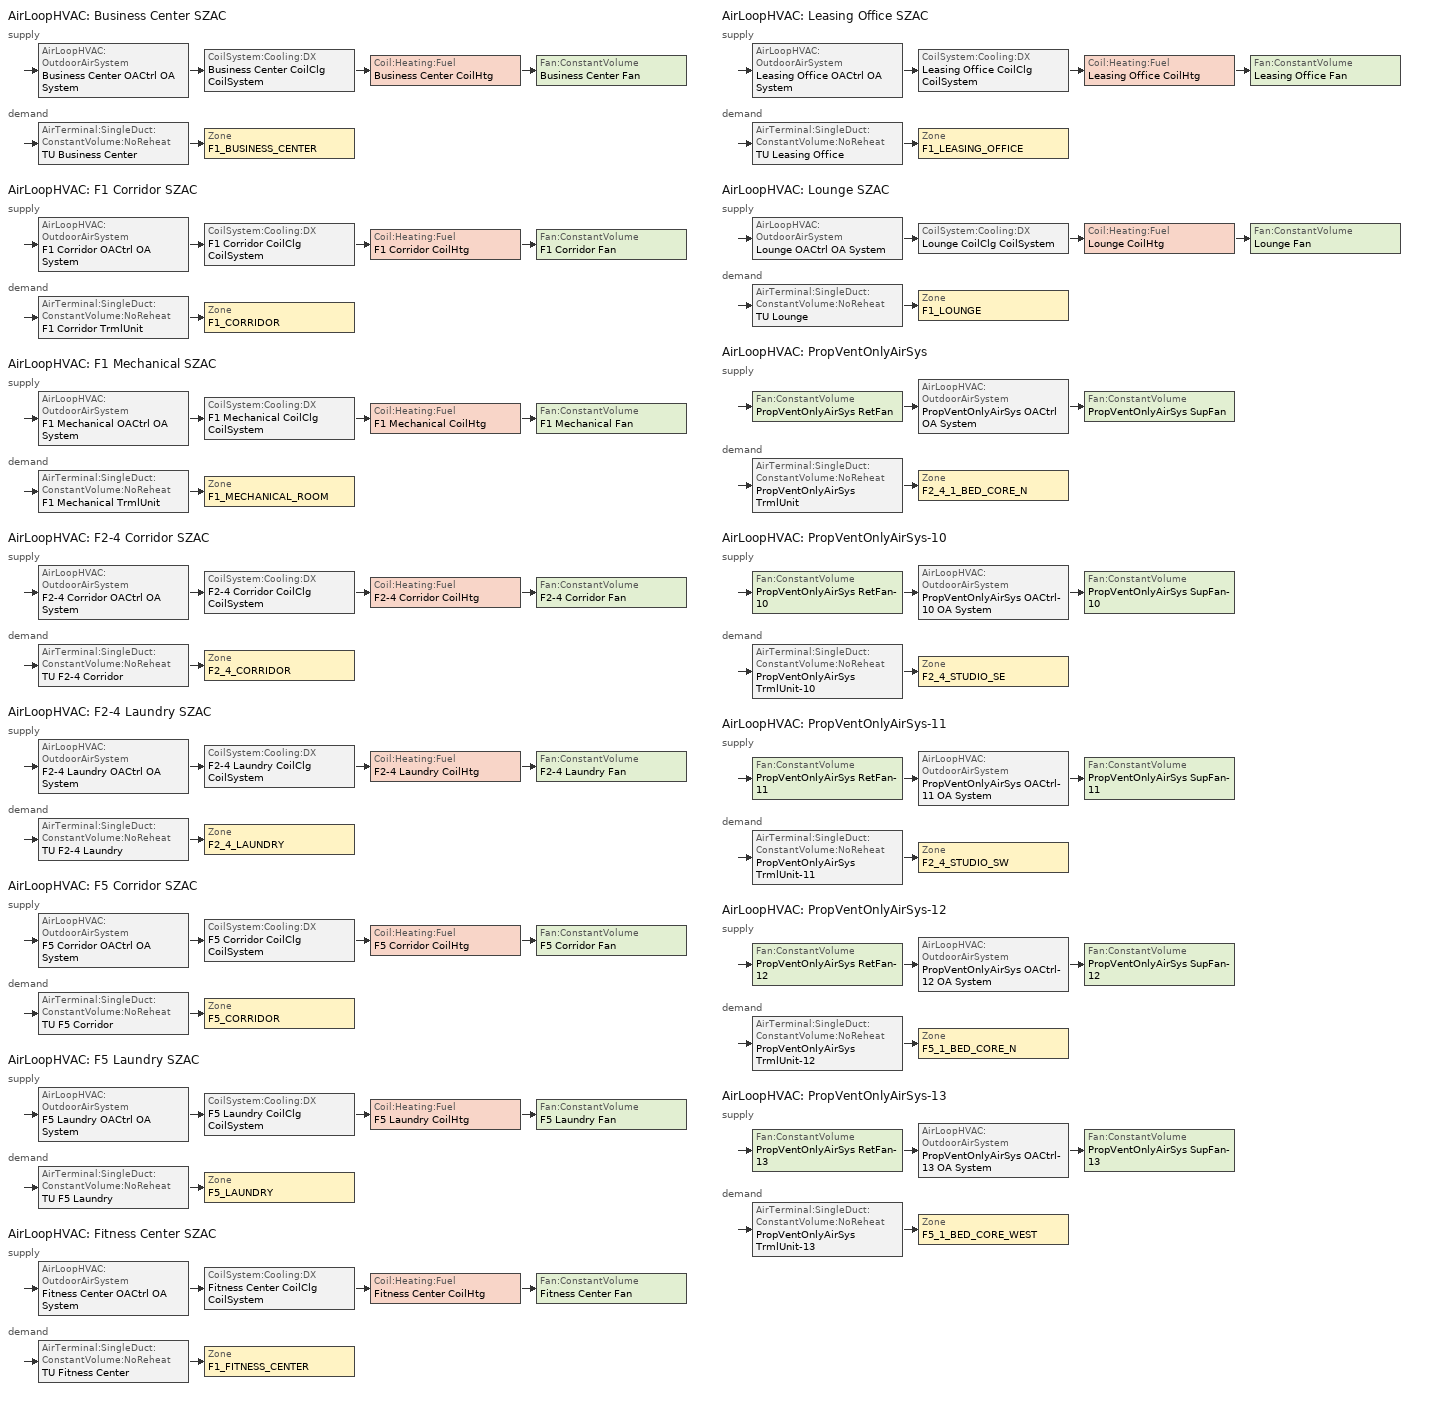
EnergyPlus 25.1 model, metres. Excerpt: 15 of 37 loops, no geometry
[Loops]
AirLoopHVAC 'Business Center SZAC'
 supply: AirLoopHVAC:OutdoorAirSystem 'Business Center OACtrl OA System' > CoilSystem:Cooling:DX 'Business Center CoilClg CoilSystem' > Coil:Heating:Fuel 'Business Center CoilHtg' > Fan:ConstantVolume 'Business Center Fan'
 demand: AirTerminal:SingleDuct:ConstantVolume:NoReheat 'TU Business Center' > Zone 'F1_BUSINESS_CENTER'
AirLoopHVAC 'F1 Corridor SZAC'
 supply: AirLoopHVAC:OutdoorAirSystem 'F1 Corridor OACtrl OA System' > CoilSystem:Cooling:DX 'F1 Corridor CoilClg CoilSystem' > Coil:Heating:Fuel 'F1 Corridor CoilHtg' > Fan:ConstantVolume 'F1 Corridor Fan'
 demand: AirTerminal:SingleDuct:ConstantVolume:NoReheat 'F1 Corridor TrmlUnit' > Zone 'F1_CORRIDOR'
AirLoopHVAC 'F1 Mechanical SZAC'
 supply: AirLoopHVAC:OutdoorAirSystem 'F1 Mechanical OACtrl OA System' > CoilSystem:Cooling:DX 'F1 Mechanical CoilClg CoilSystem' > Coil:Heating:Fuel 'F1 Mechanical CoilHtg' > Fan:ConstantVolume 'F1 Mechanical Fan'
 demand: AirTerminal:SingleDuct:ConstantVolume:NoReheat 'F1 Mechanical TrmlUnit' > Zone 'F1_MECHANICAL_ROOM'
AirLoopHVAC 'F2-4 Corridor SZAC'
 supply: AirLoopHVAC:OutdoorAirSystem 'F2-4 Corridor OACtrl OA System' > CoilSystem:Cooling:DX 'F2-4 Corridor CoilClg CoilSystem' > Coil:Heating:Fuel 'F2-4 Corridor CoilHtg' > Fan:ConstantVolume 'F2-4 Corridor Fan'
 demand: AirTerminal:SingleDuct:ConstantVolume:NoReheat 'TU F2-4 Corridor' > Zone 'F2_4_CORRIDOR'
AirLoopHVAC 'F2-4 Laundry SZAC'
 supply: AirLoopHVAC:OutdoorAirSystem 'F2-4 Laundry OACtrl OA System' > CoilSystem:Cooling:DX 'F2-4 Laundry CoilClg CoilSystem' > Coil:Heating:Fuel 'F2-4 Laundry CoilHtg' > Fan:ConstantVolume 'F2-4 Laundry Fan'
 demand: AirTerminal:SingleDuct:ConstantVolume:NoReheat 'TU F2-4 Laundry' > Zone 'F2_4_LAUNDRY'
AirLoopHVAC 'F5 Corridor SZAC'
 supply: AirLoopHVAC:OutdoorAirSystem 'F5 Corridor OACtrl OA System' > CoilSystem:Cooling:DX 'F5 Corridor CoilClg CoilSystem' > Coil:Heating:Fuel 'F5 Corridor CoilHtg' > Fan:ConstantVolume 'F5 Corridor Fan'
 demand: AirTerminal:SingleDuct:ConstantVolume:NoReheat 'TU F5 Corridor' > Zone 'F5_CORRIDOR'
AirLoopHVAC 'F5 Laundry SZAC'
 supply: AirLoopHVAC:OutdoorAirSystem 'F5 Laundry OACtrl OA System' > CoilSystem:Cooling:DX 'F5 Laundry CoilClg CoilSystem' > Coil:Heating:Fuel 'F5 Laundry CoilHtg' > Fan:ConstantVolume 'F5 Laundry Fan'
 demand: AirTerminal:SingleDuct:ConstantVolume:NoReheat 'TU F5 Laundry' > Zone 'F5_LAUNDRY'
AirLoopHVAC 'Fitness Center SZAC'
 supply: AirLoopHVAC:OutdoorAirSystem 'Fitness Center OACtrl OA System' > CoilSystem:Cooling:DX 'Fitness Center CoilClg CoilSystem' > Coil:Heating:Fuel 'Fitness Center CoilHtg' > Fan:ConstantVolume 'Fitness Center Fan'
 demand: AirTerminal:SingleDuct:ConstantVolume:NoReheat 'TU Fitness Center' > Zone 'F1_FITNESS_CENTER'
AirLoopHVAC 'Leasing Office SZAC'
 supply: AirLoopHVAC:OutdoorAirSystem 'Leasing Office OACtrl OA System' > CoilSystem:Cooling:DX 'Leasing Office CoilClg CoilSystem' > Coil:Heating:Fuel 'Leasing Office CoilHtg' > Fan:ConstantVolume 'Leasing Office Fan'
 demand: AirTerminal:SingleDuct:ConstantVolume:NoReheat 'TU Leasing Office' > Zone 'F1_LEASING_OFFICE'
AirLoopHVAC 'Lounge SZAC'
 supply: AirLoopHVAC:OutdoorAirSystem 'Lounge OACtrl OA System' > CoilSystem:Cooling:DX 'Lounge CoilClg CoilSystem' > Coil:Heating:Fuel 'Lounge CoilHtg' > Fan:ConstantVolume 'Lounge Fan'
 demand: AirTerminal:SingleDuct:ConstantVolume:NoReheat 'TU Lounge' > Zone 'F1_LOUNGE'
AirLoopHVAC 'PropVentOnlyAirSys'
 supply: Fan:ConstantVolume 'PropVentOnlyAirSys RetFan' > AirLoopHVAC:OutdoorAirSystem 'PropVentOnlyAirSys OACtrl OA System' > Fan:ConstantVolume 'PropVentOnlyAirSys SupFan'
 demand: AirTerminal:SingleDuct:ConstantVolume:NoReheat 'PropVentOnlyAirSys TrmlUnit' > Zone 'F2_4_1_BED_CORE_N'
AirLoopHVAC 'PropVentOnlyAirSys-10'
 supply: Fan:ConstantVolume 'PropVentOnlyAirSys RetFan-10' > AirLoopHVAC:OutdoorAirSystem 'PropVentOnlyAirSys OACtrl-10 OA System' > Fan:ConstantVolume 'PropVentOnlyAirSys SupFan-10'
 demand: AirTerminal:SingleDuct:ConstantVolume:NoReheat 'PropVentOnlyAirSys TrmlUnit-10' > Zone 'F2_4_STUDIO_SE'
AirLoopHVAC 'PropVentOnlyAirSys-11'
 supply: Fan:ConstantVolume 'PropVentOnlyAirSys RetFan-11' > AirLoopHVAC:OutdoorAirSystem 'PropVentOnlyAirSys OACtrl-11 OA System' > Fan:ConstantVolume 'PropVentOnlyAirSys SupFan-11'
 demand: AirTerminal:SingleDuct:ConstantVolume:NoReheat 'PropVentOnlyAirSys TrmlUnit-11' > Zone 'F2_4_STUDIO_SW'
AirLoopHVAC 'PropVentOnlyAirSys-12'
 supply: Fan:ConstantVolume 'PropVentOnlyAirSys RetFan-12' > AirLoopHVAC:OutdoorAirSystem 'PropVentOnlyAirSys OACtrl-12 OA System' > Fan:ConstantVolume 'PropVentOnlyAirSys SupFan-12'
 demand: AirTerminal:SingleDuct:ConstantVolume:NoReheat 'PropVentOnlyAirSys TrmlUnit-12' > Zone 'F5_1_BED_CORE_N'
AirLoopHVAC 'PropVentOnlyAirSys-13'
 supply: Fan:ConstantVolume 'PropVentOnlyAirSys RetFan-13' > AirLoopHVAC:OutdoorAirSystem 'PropVentOnlyAirSys OACtrl-13 OA System' > Fan:ConstantVolume 'PropVentOnlyAirSys SupFan-13'
 demand: AirTerminal:SingleDuct:ConstantVolume:NoReheat 'PropVentOnlyAirSys TrmlUnit-13' > Zone 'F5_1_BED_CORE_WEST'
[DesignSpecification:OutdoorAir] Outdoor Air Method=Maximum; Outdoor Air Flow Air Changes per Hour {1/hr}=0
Name | Outdoor Air Flow per Person {m3/s-person} | Outdoor Air Flow per Zone Floor Area {m3/s-m2} | Outdoor Air Flow per Zone {m3/s} | Outdoor Air Schedule
DSOA_F1_BUSINESS_CENTER; DSOA_F1_CORRIDOR; DSOA_F2_4_CORRIDOR; DSOA_F5_CORRIDOR; DSOA_F1_FITNESS_CENTER; DSOA_F1_LEASING_OFFICE; DSOA_F1_LOUNGE; DSOA_F1_MECHANICAL_ROOM; DSOA_F2_4_LAUNDRY; DSOA_F5_LAUNDRY | 0.00707921 | 0.000762 | 0 | ApartmentMidRiseResidentialCommonHVACAvail
DSOA_F2_4_1_BED_CORE_N |  | 0 | 0.0243535 | ApartmentMidRiseResidentialLivingHVACAvail
DSOA_F2_4_STUDIO_SE; DSOA_F2_4_STUDIO_SW |  | 0 | 0.0218047 | ApartmentMidRiseResidentialLivingHVACAvail
DSOA_F5_1_BED_CORE_N |  | 0 | 0.0172743 | ApartmentMidRiseResidentialLivingHVACAvail
DSOA_F5_1_BED_CORE_WEST |  | 0 | 0.0274693 | ApartmentMidRiseResidentialLivingHVACAvail
[ZoneControl:Thermostat] Temperature Difference Between Cutout And Setpoint {deltaC}=0
Name | Zone or ZoneList | Control Type Schedule | Control 1
ZC_F1_BUSINESS_CENTER | F1_BUSINESS_CENTER | F1_BUSINESS_CENTER Zn Thermostat Schedule | TSDSP_F1_BUSINESS_CENTER
ZC_F1_FITNESS_CENTER | F1_FITNESS_CENTER | F1_FITNESS_CENTER Zn Thermostat Schedule | TSDSP_F1_FITNESS_CENTER
ZC_F1_LEASING_OFFICE | F1_LEASING_OFFICE | F1_LEASING_OFFICE Zn Thermostat Schedule | TSDSP_F1_LEASING_OFFICE
ZC_F1_LOUNGE | F1_LOUNGE | F1_LOUNGE Zn Thermostat Schedule | TSDSP_F1_LOUNGE
ZC_F1_MECHANICAL_ROOM | F1_MECHANICAL_ROOM | F1_MECHANICAL_ROOM Zn Thermostat Schedule | TSDSP_F1_MECHANICAL_ROOM
[ThermostatSetpoint:DualSetpoint] Heating Setpoint Temperature Schedule=ApartmentMidRiseResidentialCommonHtgSetpt; Cooling Setpoint Temperature Schedule=ApartmentMidRiseResidentialCommonClgSetpt
TSDSP_F1_BUSINESS_CENTER; TSDSP_F1_FITNESS_CENTER; TSDSP_F1_LEASING_OFFICE; TSDSP_F1_LOUNGE; TSDSP_F1_MECHANICAL_ROOM
[Sizing:Zone] Zone Cooling Design Supply Air Temperature Input Method=TemperatureDifference; Zone Cooling Design Supply Air Temperature {C}=14; Zone Cooling Design Supply Air Temperature Difference {deltaC}=11.1111; Zone Heating Design Supply Air Temperature Input Method=TemperatureDifference; Zone Heating Design Supply Air Temperature {C}=40; Zone Cooling Design Supply Air Humidity Ratio {kgWater/kgDryAir}=0.0085; Zone Heating Design Supply Air Humidity Ratio {kgWater/kgDryAir}=0.008; Cooling Design Air Flow Method=DesignDay; Cooling Design Air Flow Rate {m3/s}=0; Cooling Minimum Air Flow per Zone Floor Area {m3/s-m2}=0; Cooling Minimum Air Flow {m3/s}=0; Cooling Minimum Air Flow Fraction=0; Heating Design Air Flow Method=DesignDay; Heating Design Air Flow Rate {m3/s}=0; Heating Maximum Air Flow per Zone Floor Area {m3/s-m2}=0; Heating Maximum Air Flow {m3/s}=0; Heating Maximum Air Flow Fraction=0; Zone Load Sizing Method=Sensible Load Only No Latent Load; Zone Latent Cooling Design Supply Air Humidity Ratio Input Method=HumidityRatioDifference; Zone Cooling Design Supply Air Humidity Ratio Difference {kgWater/kgDryAir}=0.005; Zone Latent Heating Design Supply Air Humidity Ratio Input Method=HumidityRatioDifference; Zone Humidification Design Supply Air Humidity Ratio Difference {kgWater/kgDryAir}=0.005
Name | Zone Heating Design Supply Air Temperature Difference {deltaC} | Design Specification Outdoor Air Object | Account for Dedicated Outdoor Air System | Dedicated Outdoor Air System Control Strategy | Dedicated Outdoor Air Low Setpoint Temperature for Design {C} | Dedicated Outdoor Air High Setpoint Temperature for Design {C}
F1_Business_Center | 13.8889 | DSOA_F1_Business_Center | No
F1_Corridor | 13.8889 | DSOA_F1_Corridor | No
F1_Fitness_Center | 13.8889 | DSOA_F1_Fitness_Center | No
F1_Leasing_Office | 13.8889 | DSOA_F1_Leasing_Office | No
F1_Lounge | 13.8889 | DSOA_F1_Lounge | No
F1_Mechanical_Room | 13.8889 | DSOA_F1_Mechanical_Room | No
F2_4_1_Bed_Core_N | 15 | DSOA_F2_4_1_Bed_Core_N | Yes | NeutralSupplyAir | 10 | 23.8889
F2_4_Corridor | 13.8889 | DSOA_F2_4_Corridor | No
F2_4_Laundry | 13.8889 | DSOA_F2_4_Laundry | No
F2_4_Studio_SE | 15 | DSOA_F2_4_Studio_SE | Yes | NeutralSupplyAir | 10 | 23.8889
F2_4_Studio_SW | 15 | DSOA_F2_4_Studio_SW | Yes | NeutralSupplyAir | 10 | 23.8889
F5_1_Bed_Core_N | 15 | DSOA_F5_1_Bed_Core_N | Yes | NeutralSupplyAir | 10 | 23.8889
F5_1_Bed_Core_West | 15 | DSOA_F5_1_Bed_Core_West | Yes | NeutralSupplyAir | 10 | 23.8889
F5_Corridor | 13.8889 | DSOA_F5_Corridor | No
F5_Laundry | 13.8889 | DSOA_F5_Laundry | No
[Sizing:System] Type of Load to Size On=Sensible; Design Outdoor Air Flow Rate {m3/s}=Autosize; Central Heating Maximum System Air Flow Ratio=1; Preheat Design Temperature {C}=5.68434e-14; Preheat Design Humidity Ratio {kgWater/kgDryAir}=0; Precool Design Temperature {C}=5.68434e-14; Precool Design Humidity Ratio {kgWater/kgDryAir}=0; 100% Outdoor Air in Cooling=No; 100% Outdoor Air in Heating=No; Central Cooling Design Supply Air Humidity Ratio {kgWater/kgDryAir}=0.0085; Central Heating Design Supply Air Humidity Ratio {kgWater/kgDryAir}=0.008; Cooling Supply Air Flow Rate Method=DesignDay; Cooling Supply Air Flow Rate {m3/s}=0; Cooling Supply Air Flow Rate Per Floor Area {m3/s-m2}=0.00996765; Cooling Fraction of Autosized Cooling Supply Air Flow Rate=1; Cooling Supply Air Flow Rate Per Unit Cooling Capacity {m3/s-W}=3.94755e-05; Heating Supply Air Flow Rate Method=DesignDay; Heating Supply Air Flow Rate {m3/s}=0; Heating Supply Air Flow Rate Per Floor Area {m3/s-m2}=0.00996765; Heating Fraction of Autosized Heating Supply Air Flow Rate=1; Heating Fraction of Autosized Cooling Supply Air Flow Rate=1; Heating Supply Air Flow Rate Per Unit Heating Capacity {m3/s-W}=3.15882e-05; System Outdoor Air Method=ZoneSum; Zone Maximum Outdoor Air Fraction=1; Cooling Design Capacity Method=CoolingDesignCapacity; Cooling Design Capacity {W}=Autosize; Cooling Design Capacity Per Floor Area {W/m2}=234.7; Fraction of Autosized Cooling Design Capacity=1; Heating Design Capacity Method=HeatingDesignCapacity; Heating Design Capacity {W}=Autosize; Heating Design Capacity Per Floor Area {W/m2}=157; Fraction of Autosized Heating Design Capacity=1; Central Cooling Capacity Control Method=OnOff
Name | Central Cooling Design Supply Air Temperature {C} | Central Heating Design Supply Air Temperature {C} | Type of Zone Sum to Use
Business Center SZAC; F1 Corridor SZAC; F1 Mechanical SZAC; F2-4 Corridor SZAC; F2-4 Laundry SZAC; F5 Corridor SZAC; F5 Laundry SZAC; Fitness Center SZAC; Leasing Office SZAC; Lounge SZAC | 12.7778 | 35 | NonCoincident
PropVentOnlyAirSys; PropVentOnlyAirSys-10; PropVentOnlyAirSys-11; PropVentOnlyAirSys-12; PropVentOnlyAirSys-13 | 12.8 | 40 | Coincident
[ZoneHVAC:PackagedTerminalAirConditioner] Availability Schedule=AllOnHVACAvail; Cooling Supply Air Flow Rate {m3/s}=autosize; Heating Supply Air Flow Rate {m3/s}=autosize; No Load Supply Air Flow Rate {m3/s}=autosize; Cooling Outdoor Air Flow Rate {m3/s}=autosize; Heating Outdoor Air Flow Rate {m3/s}=autosize; No Load Outdoor Air Flow Rate {m3/s}=autosize; Fan Placement=DrawThrough; Supply Air Fan Operating Mode Schedule=Always Off Discrete
Name | Supply Air Fan | Heating Coil | Cooling Coil
ZnSys F2-4 1-Bed Core N | Fan 1 | CoilHtg 1 | CoilCooling 1
ZnSys F2-4 Studio SE | Fan 10 | CoilHtg 10 | CoilCooling 10
ZnSys F2-4 Studio SW | Fan 11 | CoilHtg 11 | CoilCooling 11
ZnSys F5 1-Bed Core N | Fan 12 | CoilHtg 12 | CoilCooling 12
ZnSys F5 1-Bed Core West | Fan 13 | CoilHtg 13 | CoilCooling 13
[AirTerminal:SingleDuct:ConstantVolume:NoReheat] Availability Schedule=Always On Discrete; Maximum Air Flow Rate {m3/s}=Autosize
TU Business Center; F1 Corridor TrmlUnit; TU Fitness Center; TU Leasing Office; TU Lounge; F1 Mechanical TrmlUnit; PropVentOnlyAirSys TrmlUnit; TU F2-4 Corridor; TU F2-4 Laundry; PropVentOnlyAirSys TrmlUnit-10; PropVentOnlyAirSys TrmlUnit-11; PropVentOnlyAirSys TrmlUnit-12; PropVentOnlyAirSys TrmlUnit-13; TU F5 Corridor; TU F5 Laundry
[Zone equipment]
F1_Business_Center: TU Business Center
F1_Corridor: F1 Corridor TrmlUnit
F1_Fitness_Center: TU Fitness Center
F1_Leasing_Office: TU Leasing Office
F1_Lounge: TU Lounge
F1_Mechanical_Room: F1 Mechanical TrmlUnit
F2_4_1_Bed_Core_N: PropVentOnlyAirSys TrmlUnit, ZnSys F2-4 1-Bed Core N
F2_4_Corridor: TU F2-4 Corridor
F2_4_Laundry: TU F2-4 Laundry
F2_4_Studio_SE: PropVentOnlyAirSys TrmlUnit-10, ZnSys F2-4 Studio SE
F2_4_Studio_SW: PropVentOnlyAirSys TrmlUnit-11, ZnSys F2-4 Studio SW
F5_1_Bed_Core_N: PropVentOnlyAirSys TrmlUnit-12, ZnSys F5 1-Bed Core N
F5_1_Bed_Core_West: PropVentOnlyAirSys TrmlUnit-13, ZnSys F5 1-Bed Core West
F5_Corridor: TU F5 Corridor
F5_Laundry: TU F5 Laundry
[Fan:ConstantVolume] Fan Total Efficiency=0.59; Maximum Flow Rate {m3/s}=Autosize; Motor Efficiency=0.9; Motor In Airstream Fraction=1
Name | Availability Schedule | Pressure Rise {Pa}
Business Center Fan; F1 Corridor Fan; F1 Mechanical Fan; Fitness Center Fan; Leasing Office Fan; Lounge Fan | ApartmentMidRiseRetailHVACAvail | 911.98
F2-4 Corridor Fan; F2-4 Laundry Fan; F5 Corridor Fan; F5 Laundry Fan | ApartmentMidRiseResidentialCommonHVACAvail | 911.98
PropVentOnlyAirSys RetFan; PropVentOnlyAirSys RetFan-10; PropVentOnlyAirSys RetFan-11; PropVentOnlyAirSys RetFan-12; PropVentOnlyAirSys RetFan-13 | ApartmentMidRiseResidentialLivingHVACAvail | 331.29
PropVentOnlyAirSys SupFan; PropVentOnlyAirSys SupFan-10; PropVentOnlyAirSys SupFan-11; PropVentOnlyAirSys SupFan-12; PropVentOnlyAirSys SupFan-13 | ApartmentMidRiseResidentialLivingHVACAvail | 911.98
[Fan:OnOff] Availability Schedule=Always On Discrete; Fan Total Efficiency=0.59; Pressure Rise {Pa}=911.98; Maximum Flow Rate {m3/s}=Autosize; Motor Efficiency=0.9; Motor In Airstream Fraction=1
Name | Fan Power Ratio Function of Speed Ratio Curve | Fan Efficiency Ratio Function of Speed Ratio Curve
Fan 1 | Fan On Off Power Curve | Fan On Off Efficiency Curve
Fan 10 | Fan On Off Power Curve 9 | Fan On Off Efficiency Curve 9
Fan 11 | Fan On Off Power Curve 10 | Fan On Off Efficiency Curve 10
Fan 12 | Fan On Off Power Curve 11 | Fan On Off Efficiency Curve 11
Fan 13 | Fan On Off Power Curve 12 | Fan On Off Efficiency Curve 12
[Coil:Cooling:DX:SingleSpeed] Availability Schedule=Always On Discrete; Gross Rated Total Cooling Capacity {W}=autosize; Gross Rated Sensible Heat Ratio=Autosize; Rated Air Flow Rate {m3/s}=Autosize; 2017 Rated Evaporator Fan Power Per Volume Flow Rate {W/(m3/s)}=773.3; Total Cooling Capacity Function of Temperature Curve=CoilClgDXQRatio_fTwbToadbSI; Total Cooling Capacity Function of Flow Fraction Curve=CoilClgDXSnglQRatio_fCFMRatio; Energy Input Ratio Function of Flow Fraction Curve=CoilClgDXSnglEIRRatio_fCFMRatio; Minimum Outdoor Dry-Bulb Temperature for Compressor Operation {C}=-25; Condenser Type=AirCooled; Evaporative Condenser Effectiveness=0; Evaporative Condenser Air Flow Rate {m3/s}=Autosize; Evaporative Condenser Pump Rated Power Consumption {W}=Autosize; Crankcase Heater Capacity {W}=0; Maximum Outdoor Dry-Bulb Temperature for Crankcase Heater Operation {C}=0; Basin Heater Capacity {W/K}=0; Basin Heater Setpoint Temperature {C}=10
Name | Gross Rated Cooling COP {W/W} | Energy Input Ratio Function of Temperature Curve | Part Load Fraction Correlation Curve
CoilCooling 1 | 3.91 | CoilClgDXSEEREIR_fTwbToadbSI-13 | CoilClgDXSEEREIRRatio_fQFrac
CoilCooling 10 | 3.91 | CoilClgDXSEEREIR_fTwbToadbSI-22 | CoilClgDXSEEREIRRatio_fQFrac
CoilCooling 11 | 3.91 | CoilClgDXSEEREIR_fTwbToadbSI-23 | CoilClgDXSEEREIRRatio_fQFrac
CoilCooling 12 | 4.08 | CoilClgDXSEEREIR_fTwbToadbSI-24 | CoilClgDXSEEREIRRatio_fQFrac
CoilCooling 13 | 4.08 | CoilClgDXSEEREIR_fTwbToadbSI-25 | CoilClgDXSEEREIRRatio_fQFrac
Business Center CoilClg | 4.08 | CoilClgDXSEEREIR_fTwbToadbSI | CoilClgDXSEEREIRRatio_fQFrac
F1 Corridor CoilClg | 4.08 | CoilClgDXSEEREIR_fTwbToadbSI-5 | CoilClgDXSEEREIRRatio_fQFrac
F1 Mechanical CoilClg | 4.08 | CoilClgDXSEEREIR_fTwbToadbSI-6 | CoilClgDXSEEREIRRatio_fQFrac
F2-4 Corridor CoilClg | 3.83 | CoilClgDXEIRRatio_fTwbToadbSI | CoilClgDXEIRRatio_fQFrac
F2-4 Laundry CoilClg | 4.08 | CoilClgDXSEEREIR_fTwbToadbSI-11 | CoilClgDXSEEREIRRatio_fQFrac
F5 Corridor CoilClg | 4.08 | CoilClgDXEIRRatio_fTwbToadbSI | CoilClgDXEIRRatio_fQFrac
F5 Laundry CoilClg | 4.08 | CoilClgDXSEEREIR_fTwbToadbSI-12 | CoilClgDXSEEREIRRatio_fQFrac
Fitness Center CoilClg | 4.08 | CoilClgDXSEEREIR_fTwbToadbSI-2 | CoilClgDXSEEREIRRatio_fQFrac
Leasing Office CoilClg | 4.08 | CoilClgDXSEEREIR_fTwbToadbSI-3 | CoilClgDXSEEREIRRatio_fQFrac
Lounge CoilClg | 4.08 | CoilClgDXSEEREIR_fTwbToadbSI-4 | CoilClgDXSEEREIRRatio_fQFrac
[Coil:Heating:Fuel] Availability Schedule=Always On Discrete; Fuel Type=NaturalGas; Nominal Capacity {W}=Autosize; On Cycle Parasitic Electric Load {W}=0; Part Load Fraction Correlation Curve=CoilHtgFurnFIRRatio_fQRatio; Off Cycle Parasitic Fuel Load {W}=0
Name | Burner Efficiency
CoilHtg 1; CoilHtg 10; CoilHtg 11; CoilHtg 12; CoilHtg 13 | 0.810316
Business Center CoilHtg; F1 Corridor CoilHtg; F1 Mechanical CoilHtg; F2-4 Corridor CoilHtg; F2-4 Laundry CoilHtg; F5 Corridor CoilHtg; F5 Laundry CoilHtg; Fitness Center CoilHtg; Leasing Office CoilHtg; Lounge CoilHtg | 0.815459
[CoilSystem:Cooling:DX] Availability Schedule=Always On Discrete
Name | Cooling Coil
Business Center CoilClg CoilSystem | Business Center CoilClg
F1 Corridor CoilClg CoilSystem | F1 Corridor CoilClg
F1 Mechanical CoilClg CoilSystem | F1 Mechanical CoilClg
F2-4 Corridor CoilClg CoilSystem | F2-4 Corridor CoilClg
F2-4 Laundry CoilClg CoilSystem | F2-4 Laundry CoilClg
F5 Corridor CoilClg CoilSystem | F5 Corridor CoilClg
F5 Laundry CoilClg CoilSystem | F5 Laundry CoilClg
Fitness Center CoilClg CoilSystem | Fitness Center CoilClg
Leasing Office CoilClg CoilSystem | Leasing Office CoilClg
Lounge CoilClg CoilSystem | Lounge CoilClg
[Controller:OutdoorAir] Economizer Control Type=NoEconomizer; Economizer Control Action Type=ModulateFlow; Economizer Maximum Limit Enthalpy {J/kg}=64000; Lockout Type=NoLockout; High Humidity Control=No; Control High Indoor Humidity Based on Outdoor Humidity Ratio=Yes; Heat Recovery Bypass Control Type=BypassWhenWithinEconomizerLimits
Name | Minimum Outdoor Air Flow Rate {m3/s} | Maximum Outdoor Air Flow Rate {m3/s} | Minimum Limit Type | Minimum Outdoor Air Schedule | Mechanical Ventilation Controller
Business Center OACtrl | 0 | Autosize | FixedMinimum | ApartmentMidRiseResidentialCommonHVACAvail | Business Center OACtrl Mech Vent Controller
F1 Corridor OACtrl | 0 | Autosize | FixedMinimum | ApartmentMidRiseResidentialCommonHVACAvail | F1 Corridor OACtrl Mech Vent Controller
F1 Mechanical OACtrl | 0 | Autosize | FixedMinimum | ApartmentMidRiseResidentialCommonHVACAvail | F1 Mechanical OACtrl Mech Vent Controller
F2-4 Corridor OACtrl | 0 | Autosize | FixedMinimum | ApartmentMidRiseResidentialCommonHVACAvail | F2-4 Corridor OACtrl Mech Vent Controller
F2-4 Laundry OACtrl | 0 | Autosize | FixedMinimum | ApartmentMidRiseResidentialCommonHVACAvail | F2-4 Laundry OACtrl Mech Vent Controller
F5 Corridor OACtrl | 0 | Autosize | FixedMinimum | ApartmentMidRiseResidentialCommonHVACAvail | F5 Corridor OACtrl Mech Vent Controller
F5 Laundry OACtrl | 0 | Autosize | FixedMinimum | ApartmentMidRiseResidentialCommonHVACAvail | F5 Laundry OACtrl Mech Vent Controller
Fitness Center OACtrl | 0 | Autosize | FixedMinimum | ApartmentMidRiseResidentialCommonHVACAvail | Fitness Center OACtrl Mech Vent Controller
Leasing Office OACtrl | 0 | Autosize | FixedMinimum | ApartmentMidRiseResidentialCommonHVACAvail | Leasing Office OACtrl Mech Vent Controller
Lounge OACtrl | 0 | Autosize | FixedMinimum | ApartmentMidRiseResidentialCommonHVACAvail | Lounge OACtrl Mech Vent Controller
PropVentOnlyAirSys OACtrl | 0.0518198 | 0.0518198 | ProportionalMinimum | Always On Discrete | PropVentOnlyAirSys OACtrl Mech Vent Controller
PropVentOnlyAirSys OACtrl-10 | 0.0441743 | 0.0441743 | ProportionalMinimum | Always On Discrete | PropVentOnlyAirSys OACtrl-10 Mech Vent Controller
PropVentOnlyAirSys OACtrl-11 | 0.0441743 | 0.0441743 | ProportionalMinimum | Always On Discrete | PropVentOnlyAirSys OACtrl-11 Mech Vent Controller
PropVentOnlyAirSys OACtrl-12 | 0.0172733 | 0.0172733 | ProportionalMinimum | Always On Discrete | PropVentOnlyAirSys OACtrl-12 Mech Vent Controller
PropVentOnlyAirSys OACtrl-13 | 0.0345466 | 0.0345466 | ProportionalMinimum | Always On Discrete | PropVentOnlyAirSys OACtrl-13 Mech Vent Controller
[Controller:MechanicalVentilation] Demand Controlled Ventilation=No; System Outdoor Air Method=ZoneSum
Name | Availability Schedule | Zone or ZoneList 1 | Design Specification Outdoor Air Object Name 1
Business Center OACtrl Mech Vent Controller | ApartmentMidRiseResidentialCommonHVACAvail | F1_Business_Center | DSOA_F1_Business_Center
F1 Corridor OACtrl Mech Vent Controller | ApartmentMidRiseResidentialCommonHVACAvail | F1_Corridor | DSOA_F1_Corridor
Fitness Center OACtrl Mech Vent Controller | ApartmentMidRiseResidentialCommonHVACAvail | F1_Fitness_Center | DSOA_F1_Fitness_Center
Leasing Office OACtrl Mech Vent Controller | ApartmentMidRiseResidentialCommonHVACAvail | F1_Leasing_Office | DSOA_F1_Leasing_Office
Lounge OACtrl Mech Vent Controller | ApartmentMidRiseResidentialCommonHVACAvail | F1_Lounge | DSOA_F1_Lounge
F1 Mechanical OACtrl Mech Vent Controller | ApartmentMidRiseResidentialCommonHVACAvail | F1_Mechanical_Room | DSOA_F1_Mechanical_Room
PropVentOnlyAirSys OACtrl Mech Vent Controller | Always On Discrete | F2_4_1_Bed_Core_N | DSOA_F2_4_1_Bed_Core_N
F2-4 Corridor OACtrl Mech Vent Controller | ApartmentMidRiseResidentialCommonHVACAvail | F2_4_Corridor | DSOA_F2_4_Corridor
F2-4 Laundry OACtrl Mech Vent Controller | ApartmentMidRiseResidentialCommonHVACAvail | F2_4_Laundry | DSOA_F2_4_Laundry
PropVentOnlyAirSys OACtrl-10 Mech Vent Controller | Always On Discrete | F2_4_Studio_SE | DSOA_F2_4_Studio_SE
PropVentOnlyAirSys OACtrl-11 Mech Vent Controller | Always On Discrete | F2_4_Studio_SW | DSOA_F2_4_Studio_SW
PropVentOnlyAirSys OACtrl-12 Mech Vent Controller | Always On Discrete | F5_1_Bed_Core_N | DSOA_F5_1_Bed_Core_N
PropVentOnlyAirSys OACtrl-13 Mech Vent Controller | Always On Discrete | F5_1_Bed_Core_West | DSOA_F5_1_Bed_Core_West
F5 Corridor OACtrl Mech Vent Controller | ApartmentMidRiseResidentialCommonHVACAvail | F5_Corridor | DSOA_F5_Corridor
F5 Laundry OACtrl Mech Vent Controller | ApartmentMidRiseResidentialCommonHVACAvail | F5_Laundry | DSOA_F5_Laundry
[AirLoopHVAC] Design Supply Air Flow Rate {m3/s}=Autosize; Design Return Air Flow Fraction of Supply Air Flow=1
Business Center SZAC; F1 Corridor SZAC; F1 Mechanical SZAC; F2-4 Corridor SZAC; F2-4 Laundry SZAC; F5 Corridor SZAC; F5 Laundry SZAC; Fitness Center SZAC; Leasing Office SZAC; Lounge SZAC; PropVentOnlyAirSys; PropVentOnlyAirSys-10; PropVentOnlyAirSys-11; PropVentOnlyAirSys-12; PropVentOnlyAirSys-13
[AvailabilityManager:OptimumStart] Applicability Schedule=Always On Discrete; Fan Schedule=ApartmentMidRiseRetailHVACAvail; Control Type=ControlZone; Maximum Value for Optimum Start Time {hr}=3; Control Algorithm=AdaptiveTemperatureGradient; Constant Temperature Gradient during Cooling {deltaC/hr}=3; Constant Temperature Gradient during Heating {deltaC/hr}=3; Initial Temperature Gradient during Cooling {deltaC/hr}=1.66667; Initial Temperature Gradient during Heating {deltaC/hr}=1.66667; Constant Start Time {hr}=2; Number of Previous Days {days}=2
Name | Control Zone
Availability Manager Optimum Start 1 | F1_Corridor
Availability Manager Optimum Start 2 | F1_Mechanical_Room
[AvailabilityManager:NightCycle] Applicability Schedule=Always On Discrete; Control Type=CycleOnControlZone; Cycling Run Time Control Type=ThermostatWithMinimumRunTime; Cycling Run Time {s}=900
Name | Fan Schedule | Thermostat Tolerance {deltaC} | Control Zone or Zone List
Availability Manager Night Cycle 1 | ApartmentMidRiseRetailHVACAvail | 1.11111 | F1_Business_Center
Availability Manager Night Cycle 5 | ApartmentMidRiseRetailHVACAvail | 1 | F1_Corridor
Availability Manager Night Cycle 6 | ApartmentMidRiseRetailHVACAvail | 1 | F1_Mechanical_Room
Availability Manager Night Cycle 12 | ApartmentMidRiseResidentialCommonHVACAvail | 1.11111 | F2_4_Corridor
Availability Manager Night Cycle 11 | ApartmentMidRiseResidentialCommonHVACAvail | 1.11111 | F2_4_Laundry
Availability Manager Night Cycle 14 | ApartmentMidRiseResidentialCommonHVACAvail | 1.11111 | F5_Corridor
Availability Manager Night Cycle 13 | ApartmentMidRiseResidentialCommonHVACAvail | 1.11111 | F5_Laundry
Availability Manager Night Cycle 2 | ApartmentMidRiseRetailHVACAvail | 1.11111 | F1_Fitness_Center
Availability Manager Night Cycle 3 | ApartmentMidRiseRetailHVACAvail | 1.11111 | F1_Leasing_Office
Availability Manager Night Cycle 4 | ApartmentMidRiseRetailHVACAvail | 1.11111 | F1_Lounge
[SetpointManager:SingleZone:Reheat] Control Variable=Temperature; Minimum Supply Air Temperature {C}=-99; Maximum Supply Air Temperature {C}=99
Name | Control Zone | Setpoint Node or NodeList
Setpoint Manager Single Zone Reheat 1 | F1_Business_Center | Business Center Fan Outlet Node
Setpoint Manager Single Zone Reheat 5 | F1_Corridor | F1 Corridor Fan Outlet Node
Setpoint Manager Single Zone Reheat 6 | F1_Mechanical_Room | F1 Mechanical Fan Outlet Node
Setpoint Manager Single Zone Reheat 12 | F2_4_Corridor | F2-4 Corridor Fan Outlet Node
Setpoint Manager Single Zone Reheat 11 | F2_4_Laundry | F2-4 Laundry Fan Outlet Node
Setpoint Manager Single Zone Reheat 14 | F5_Corridor | F5 Corridor Fan Outlet Node
Setpoint Manager Single Zone Reheat 13 | F5_Laundry | F5 Laundry Fan Outlet Node
Setpoint Manager Single Zone Reheat 2 | F1_Fitness_Center | Fitness Center Fan Outlet Node
Setpoint Manager Single Zone Reheat 3 | F1_Leasing_Office | Leasing Office Fan Outlet Node
Setpoint Manager Single Zone Reheat 4 | F1_Lounge | Lounge Fan Outlet Node
Setpoint Manager Single Zone Reheat 15 | F2_4_1_Bed_Core_N | PropVentOnlyAirSys SupFan Outlet Node
Setpoint Manager Single Zone Reheat 24 | F2_4_Studio_SE | PropVentOnlyAirSys SupFan-10 Outlet Node
Setpoint Manager Single Zone Reheat 25 | F2_4_Studio_SW | PropVentOnlyAirSys SupFan-11 Outlet Node
Setpoint Manager Single Zone Reheat 26 | F5_1_Bed_Core_N | PropVentOnlyAirSys SupFan-12 Outlet Node
Setpoint Manager Single Zone Reheat 27 | F5_1_Bed_Core_West | PropVentOnlyAirSys SupFan-13 Outlet Node
[SetpointManager:MixedAir] Control Variable=Temperature
Name | Setpoint Node or NodeList
Business Center OACtrl OA System Mixed Air Node OS Default SPM | Business Center OACtrl OA System Mixed Air Node
Business Center CoilClg Outlet Node OS Default SPM | Business Center CoilClg Outlet Node
Business Center CoilHtg Outlet Node OS Default SPM | Business Center CoilHtg Outlet Node
F1 Corridor OACtrl OA System Mixed Air Node OS Default SPM | F1 Corridor OACtrl OA System Mixed Air Node
F1 Corridor CoilClg Outlet Node OS Default SPM | F1 Corridor CoilClg Outlet Node
F1 Corridor CoilHtg Outlet Node OS Default SPM | F1 Corridor CoilHtg Outlet Node
F1 Mechanical OACtrl OA System Mixed Air Node OS Default SPM | F1 Mechanical OACtrl OA System Mixed Air Node
F1 Mechanical CoilClg Outlet Node OS Default SPM | F1 Mechanical CoilClg Outlet Node
F1 Mechanical CoilHtg Outlet Node OS Default SPM | F1 Mechanical CoilHtg Outlet Node
F2-4 Corridor OACtrl OA System Mixed Air Node OS Default SPM | F2-4 Corridor OACtrl OA System Mixed Air Node
F2-4 Corridor CoilClg Outlet Node OS Default SPM | F2-4 Corridor CoilClg Outlet Node
F2-4 Corridor CoilHtg Outlet Node OS Default SPM | F2-4 Corridor CoilHtg Outlet Node
F2-4 Laundry OACtrl OA System Mixed Air Node OS Default SPM | F2-4 Laundry OACtrl OA System Mixed Air Node
F2-4 Laundry CoilClg Outlet Node OS Default SPM | F2-4 Laundry CoilClg Outlet Node
F2-4 Laundry CoilHtg Outlet Node OS Default SPM | F2-4 Laundry CoilHtg Outlet Node
F5 Corridor OACtrl OA System Mixed Air Node OS Default SPM | F5 Corridor OACtrl OA System Mixed Air Node
F5 Corridor CoilClg Outlet Node OS Default SPM | F5 Corridor CoilClg Outlet Node
F5 Corridor CoilHtg Outlet Node OS Default SPM | F5 Corridor CoilHtg Outlet Node
F5 Laundry OACtrl OA System Mixed Air Node OS Default SPM | F5 Laundry OACtrl OA System Mixed Air Node
F5 Laundry CoilClg Outlet Node OS Default SPM | F5 Laundry CoilClg Outlet Node
F5 Laundry CoilHtg Outlet Node OS Default SPM | F5 Laundry CoilHtg Outlet Node
Fitness Center OACtrl OA System Mixed Air Node OS Default SPM | Fitness Center OACtrl OA System Mixed Air Node
Fitness Center CoilClg Outlet Node OS Default SPM | Fitness Center CoilClg Outlet Node
Fitness Center CoilHtg Outlet Node OS Default SPM | Fitness Center CoilHtg Outlet Node
Leasing Office OACtrl OA System Mixed Air Node OS Default SPM | Leasing Office OACtrl OA System Mixed Air Node
Leasing Office CoilClg Outlet Node OS Default SPM | Leasing Office CoilClg Outlet Node
Leasing Office CoilHtg Outlet Node OS Default SPM | Leasing Office CoilHtg Outlet Node
Lounge OACtrl OA System Mixed Air Node OS Default SPM | Lounge OACtrl OA System Mixed Air Node
Lounge CoilClg Outlet Node OS Default SPM | Lounge CoilClg Outlet Node
Lounge CoilHtg Outlet Node OS Default SPM | Lounge CoilHtg Outlet Node
PropVentOnlyAirSys RetFan Outlet Node OS Default SPM | PropVentOnlyAirSys RetFan Outlet Node
PropVentOnlyAirSys OACtrl OA System Mixed Air Node OS Default SPM | PropVentOnlyAirSys OACtrl OA System Mixed Air Node
PropVentOnlyAirSys RetFan-10 Outlet Node OS Default SPM | PropVentOnlyAirSys RetFan-10 Outlet Node
PropVentOnlyAirSys OACtrl-10 OA System Mixed Air Node OS Default SPM | PropVentOnlyAirSys OACtrl-10 OA System Mixed Air Node
PropVentOnlyAirSys RetFan-11 Outlet Node OS Default SPM | PropVentOnlyAirSys RetFan-11 Outlet Node
PropVentOnlyAirSys OACtrl-11 OA System Mixed Air Node OS Default SPM | PropVentOnlyAirSys OACtrl-11 OA System Mixed Air Node
PropVentOnlyAirSys RetFan-12 Outlet Node OS Default SPM | PropVentOnlyAirSys RetFan-12 Outlet Node
PropVentOnlyAirSys OACtrl-12 OA System Mixed Air Node OS Default SPM | PropVentOnlyAirSys OACtrl-12 OA System Mixed Air Node
PropVentOnlyAirSys RetFan-13 Outlet Node OS Default SPM | PropVentOnlyAirSys RetFan-13 Outlet Node
PropVentOnlyAirSys OACtrl-13 OA System Mixed Air Node OS Default SPM | PropVentOnlyAirSys OACtrl-13 OA System Mixed Air Node
[Schedule:Constant]
Always On Discrete: On Off Limits, 1
Always Off Discrete: On Off Limits, 0
[Schedule:Day:Hourly]
AllOnHVACAvailDay; ApartmentMidRiseResidentialLivingHVACAvailWD; ApartmentMidRiseResidentialLivingHVACAvailSat; ApartmentMidRiseResidentialLivingHVACAvailSun; ApartmentMidRiseResidentialCommonHVACAvailWD; ApartmentMidRiseResidentialCommonHVACAvailSat; ApartmentMidRiseResidentialCommonHVACAvailSun: OnOff, 1, 1, 1, 1, 1, 1, 1, 1, 1, 1, 1, 1, 1, 1, 1, 1, 1, 1, 1, 1, 1, 1, 1, 1
ApartmentMidRiseResidentialCommonHtgSetptWD; ApartmentMidRiseResidentialCommonHtgSetptSat; ApartmentMidRiseResidentialCommonHtgSetptSun: Temperature, 20, 20, 20, 20, 20, 20, 20, 20, 20, 20, 20, 20, 20, 20, 20, 20, 20, 20, 20, 20, 20, 20, 20, 20
ApartmentMidRiseResidentialCommonClgSetptWD; ApartmentMidRiseResidentialCommonClgSetptSat; ApartmentMidRiseResidentialCommonClgSetptSun: Temperature, 25.56, 25.56, 25.56, 25.56, 25.56, 25.56, 25.56, 25.56, 25.56, 25.56, 25.56, 25.56, 25.56, 25.56, 25.56, 25.56, 25.56, 25.56, 25.56, 25.56, 25.56, 25.56, 25.56, 25.56
ApartmentMidRiseRetailHVACAvailWD: OnOff, 0, 0, 0, 0, 0, 0, 1, 1, 1, 1, 1, 1, 1, 1, 1, 1, 1, 1, 1, 1, 1, 0, 0, 0
ApartmentMidRiseRetailHVACAvailSat: OnOff, 0, 0, 0, 0, 0, 0, 1, 1, 1, 1, 1, 1, 1, 1, 1, 1, 1, 1, 1, 1, 1, 1, 0, 0
ApartmentMidRiseRetailHVACAvailSun: OnOff, 0, 0, 0, 0, 0, 0, 0, 0, 1, 1, 1, 1, 1, 1, 1, 1, 1, 1, 1, 0, 0, 0, 0, 0
[Schedule:Week:Daily]
AllOnHVACAvailWk: AllOnHVACAvailDay, AllOnHVACAvailDay, AllOnHVACAvailDay, AllOnHVACAvailDay, AllOnHVACAvailDay, AllOnHVACAvailDay, AllOnHVACAvailDay, AllOnHVACAvailDay, AllOnHVACAvailDay, AllOnHVACAvailDay, AllOnHVACAvailDay, AllOnHVACAvailDay
ApartmentMidRiseResidentialCommonClgSetptWk: ApartmentMidRiseResidentialCommonClgSetptSun, ApartmentMidRiseResidentialCommonClgSetptWD, ApartmentMidRiseResidentialCommonClgSetptWD, ApartmentMidRiseResidentialCommonClgSetptWD, ApartmentMidRiseResidentialCommonClgSetptWD, ApartmentMidRiseResidentialCommonClgSetptWD, ApartmentMidRiseResidentialCommonClgSetptSat, ApartmentMidRiseResidentialCommonClgSetptSun, ApartmentMidRiseResidentialCommonClgSetptWD, ApartmentMidRiseResidentialCommonClgSetptWD, ApartmentMidRiseResidentialCommonClgSetptSun, ApartmentMidRiseResidentialCommonClgSetptSun
ApartmentMidRiseResidentialCommonHVACAvailWk: ApartmentMidRiseResidentialCommonHVACAvailSun, ApartmentMidRiseResidentialCommonHVACAvailWD, ApartmentMidRiseResidentialCommonHVACAvailWD, ApartmentMidRiseResidentialCommonHVACAvailWD, ApartmentMidRiseResidentialCommonHVACAvailWD, ApartmentMidRiseResidentialCommonHVACAvailWD, ApartmentMidRiseResidentialCommonHVACAvailSat, ApartmentMidRiseResidentialCommonHVACAvailSun, ApartmentMidRiseResidentialCommonHVACAvailWD, ApartmentMidRiseResidentialCommonHVACAvailWD, ApartmentMidRiseResidentialCommonHVACAvailSun, ApartmentMidRiseResidentialCommonHVACAvailSun
ApartmentMidRiseResidentialCommonHtgSetptWk: ApartmentMidRiseResidentialCommonHtgSetptSun, ApartmentMidRiseResidentialCommonHtgSetptWD, ApartmentMidRiseResidentialCommonHtgSetptWD, ApartmentMidRiseResidentialCommonHtgSetptWD, ApartmentMidRiseResidentialCommonHtgSetptWD, ApartmentMidRiseResidentialCommonHtgSetptWD, ApartmentMidRiseResidentialCommonHtgSetptSat, ApartmentMidRiseResidentialCommonHtgSetptSun, ApartmentMidRiseResidentialCommonHtgSetptWD, ApartmentMidRiseResidentialCommonHtgSetptWD, ApartmentMidRiseResidentialCommonHtgSetptSun, ApartmentMidRiseResidentialCommonHtgSetptSun
ApartmentMidRiseResidentialLivingHVACAvailWk: ApartmentMidRiseResidentialLivingHVACAvailSun, ApartmentMidRiseResidentialLivingHVACAvailWD, ApartmentMidRiseResidentialLivingHVACAvailWD, ApartmentMidRiseResidentialLivingHVACAvailWD, ApartmentMidRiseResidentialLivingHVACAvailWD, ApartmentMidRiseResidentialLivingHVACAvailWD, ApartmentMidRiseResidentialLivingHVACAvailSat, ApartmentMidRiseResidentialLivingHVACAvailSun, ApartmentMidRiseResidentialLivingHVACAvailWD, ApartmentMidRiseResidentialLivingHVACAvailWD, ApartmentMidRiseResidentialLivingHVACAvailSun, ApartmentMidRiseResidentialLivingHVACAvailSun
ApartmentMidRiseRetailHVACAvailWk: ApartmentMidRiseRetailHVACAvailSun, ApartmentMidRiseRetailHVACAvailWD, ApartmentMidRiseRetailHVACAvailWD, ApartmentMidRiseRetailHVACAvailWD, ApartmentMidRiseRetailHVACAvailWD, ApartmentMidRiseRetailHVACAvailWD, ApartmentMidRiseRetailHVACAvailSat, ApartmentMidRiseRetailHVACAvailSun, ApartmentMidRiseRetailHVACAvailWD, ApartmentMidRiseRetailHVACAvailWD, ApartmentMidRiseRetailHVACAvailSun, ApartmentMidRiseRetailHVACAvailSun
[Schedule:Year]
AllOnHVACAvail: OnOff, AllOnHVACAvailWk, 1, 1, 12, 31
ApartmentMidRiseResidentialCommonClgSetpt: Temperature, ApartmentMidRiseResidentialCommonClgSetptWk, 1, 1, 12, 31
ApartmentMidRiseResidentialCommonHVACAvail: OnOff, ApartmentMidRiseResidentialCommonHVACAvailWk, 1, 1, 12, 31
ApartmentMidRiseResidentialCommonHtgSetpt: Temperature, ApartmentMidRiseResidentialCommonHtgSetptWk, 1, 1, 12, 31
ApartmentMidRiseResidentialLivingHVACAvail: OnOff, ApartmentMidRiseResidentialLivingHVACAvailWk, 1, 1, 12, 31
ApartmentMidRiseRetailHVACAvail: OnOff, ApartmentMidRiseRetailHVACAvailWk, 1, 1, 12, 31
[Schedule:Compact]
F1_BUSINESS_CENTER Zn Thermostat Schedule; F1_FITNESS_CENTER Zn Thermostat Schedule; F1_LEASING_OFFICE Zn Thermostat Schedule; F1_LOUNGE Zn Thermostat Schedule; F1_MECHANICAL_ROOM Zn Thermostat Schedule: Through: 12/31, For: AllDays, Until: 24:00, 4
[Curve:Quadratic]
Name | Coefficient1 Constant | Coefficient2 x | Coefficient3 x**2 | Minimum Value of x | Maximum Value of x | Minimum Curve Output | Maximum Curve Output
CoilHtgFurnFIRRatio_fQRatio | 0.01861 | 1.09421 | -0.112819 | 0.7 | 1 | 0.73 | 1
CoilClgDXSnglQRatio_fCFMRatio | 0.8 | 0.2 | 0 | 0 | 100 | 0.8
CoilClgDXSnglEIRRatio_fCFMRatio | 1.156 | -0.1816 | 0.0256 | 0 | 100
[Curve:Cubic] Maximum Value of x=1
Name | Coefficient1 Constant | Coefficient2 x | Coefficient3 x**2 | Coefficient4 x**3 | Minimum Value of x | Minimum Curve Output | Maximum Curve Output
CoilClgDXSEEREIRRatio_fQFrac | 1 | 0 | 0 | 0 | 0.7 | 1 | 1
Fan On Off Efficiency Curve; Fan On Off Efficiency Curve 9; Fan On Off Efficiency Curve 10; Fan On Off Efficiency Curve 11; Fan On Off Efficiency Curve 12 | 1 | 0 | 0 | 0 | 0
CoilClgDXEIRRatio_fQFrac | 0 | 5.1091 | -8.5515 | 4.4744 | 0.7 | 0.92 | 1
[Curve:Exponent] Coefficient1 Constant=1; Coefficient2 Constant=0; Coefficient3 Constant=0; Minimum Value of x=0; Maximum Value of x=1
Fan On Off Power Curve; Fan On Off Power Curve 9; Fan On Off Power Curve 10; Fan On Off Power Curve 11; Fan On Off Power Curve 12
[Curve:Biquadratic] Minimum Value of x=13.89; Maximum Value of x=25; Minimum Value of y=23.89; Maximum Value of y=46.11; Minimum Curve Output=0.77
Name | Coefficient1 Constant | Coefficient2 x | Coefficient3 x**2 | Coefficient4 y | Coefficient5 y**2 | Coefficient6 x*y | Maximum Curve Output
CoilClgDXQRatio_fTwbToadbSI | 0.86779 | 0.014245 | 0.000554 | -0.007569 | 3.2e-05 | -0.000191 | 1.29
CoilClgDXEIRRatio_fTwbToadbSI | 0.116709 | 0.028458 | -0.000411 | 0.021422 | 0.000162 | -0.00068 | 1.33
[Table:IndependentVariable]
CoilClgDXSEEREIR_fTwbToadbSI-13_IndependentVariable_0; CoilClgDXSEEREIR_fTwbToadbSI-22_IndependentVariable_0; CoilClgDXSEEREIR_fTwbToadbSI-23_IndependentVariable_0; CoilClgDXSEEREIR_fTwbToadbSI-24_IndependentVariable_0; CoilClgDXSEEREIR_fTwbToadbSI-25_IndependentVariable_0; CoilClgDXSEEREIR_fTwbToadbSI_IndependentVariable_0; CoilClgDXSEEREIR_fTwbToadbSI-5_IndependentVariable_0; CoilClgDXSEEREIR_fTwbToadbSI-6_IndependentVariable_0; CoilClgDXSEEREIR_fTwbToadbSI-11_IndependentVariable_0; CoilClgDXSEEREIR_fTwbToadbSI-12_IndependentVariable_0; CoilClgDXSEEREIR_fTwbToadbSI-2_IndependentVariable_0; CoilClgDXSEEREIR_fTwbToadbSI-3_IndependentVariable_0; CoilClgDXSEEREIR_fTwbToadbSI-4_IndependentVariable_0: Cubic, Constant, 13.89, 25, Temperature, 13.89, 19.44, 25
CoilClgDXSEEREIR_fTwbToadbSI-13_IndependentVariable_1; CoilClgDXSEEREIR_fTwbToadbSI-22_IndependentVariable_1; CoilClgDXSEEREIR_fTwbToadbSI-23_IndependentVariable_1; CoilClgDXSEEREIR_fTwbToadbSI-24_IndependentVariable_1; CoilClgDXSEEREIR_fTwbToadbSI-25_IndependentVariable_1; CoilClgDXSEEREIR_fTwbToadbSI_IndependentVariable_1; CoilClgDXSEEREIR_fTwbToadbSI-5_IndependentVariable_1; CoilClgDXSEEREIR_fTwbToadbSI-6_IndependentVariable_1; CoilClgDXSEEREIR_fTwbToadbSI-11_IndependentVariable_1; CoilClgDXSEEREIR_fTwbToadbSI-12_IndependentVariable_1; CoilClgDXSEEREIR_fTwbToadbSI-2_IndependentVariable_1; CoilClgDXSEEREIR_fTwbToadbSI-3_IndependentVariable_1; CoilClgDXSEEREIR_fTwbToadbSI-4_IndependentVariable_1: Cubic, Constant, 27.78, 43.33, Temperature, 27.78, 35, 43.33
[Table:IndependentVariableList]
CoilClgDXSEEREIR_fTwbToadbSI-13_IndependentVariableList: CoilClgDXSEEREIR_fTwbToadbSI-13_IndependentVariable_0, CoilClgDXSEEREIR_fTwbToadbSI-13_IndependentVariable_1
CoilClgDXSEEREIR_fTwbToadbSI-22_IndependentVariableList: CoilClgDXSEEREIR_fTwbToadbSI-22_IndependentVariable_0, CoilClgDXSEEREIR_fTwbToadbSI-22_IndependentVariable_1
CoilClgDXSEEREIR_fTwbToadbSI-23_IndependentVariableList: CoilClgDXSEEREIR_fTwbToadbSI-23_IndependentVariable_0, CoilClgDXSEEREIR_fTwbToadbSI-23_IndependentVariable_1
CoilClgDXSEEREIR_fTwbToadbSI-24_IndependentVariableList: CoilClgDXSEEREIR_fTwbToadbSI-24_IndependentVariable_0, CoilClgDXSEEREIR_fTwbToadbSI-24_IndependentVariable_1
CoilClgDXSEEREIR_fTwbToadbSI-25_IndependentVariableList: CoilClgDXSEEREIR_fTwbToadbSI-25_IndependentVariable_0, CoilClgDXSEEREIR_fTwbToadbSI-25_IndependentVariable_1
CoilClgDXSEEREIR_fTwbToadbSI_IndependentVariableList: CoilClgDXSEEREIR_fTwbToadbSI_IndependentVariable_0, CoilClgDXSEEREIR_fTwbToadbSI_IndependentVariable_1
CoilClgDXSEEREIR_fTwbToadbSI-5_IndependentVariableList: CoilClgDXSEEREIR_fTwbToadbSI-5_IndependentVariable_0, CoilClgDXSEEREIR_fTwbToadbSI-5_IndependentVariable_1
CoilClgDXSEEREIR_fTwbToadbSI-6_IndependentVariableList: CoilClgDXSEEREIR_fTwbToadbSI-6_IndependentVariable_0, CoilClgDXSEEREIR_fTwbToadbSI-6_IndependentVariable_1
CoilClgDXSEEREIR_fTwbToadbSI-11_IndependentVariableList: CoilClgDXSEEREIR_fTwbToadbSI-11_IndependentVariable_0, CoilClgDXSEEREIR_fTwbToadbSI-11_IndependentVariable_1
CoilClgDXSEEREIR_fTwbToadbSI-12_IndependentVariableList: CoilClgDXSEEREIR_fTwbToadbSI-12_IndependentVariable_0, CoilClgDXSEEREIR_fTwbToadbSI-12_IndependentVariable_1
CoilClgDXSEEREIR_fTwbToadbSI-2_IndependentVariableList: CoilClgDXSEEREIR_fTwbToadbSI-2_IndependentVariable_0, CoilClgDXSEEREIR_fTwbToadbSI-2_IndependentVariable_1
CoilClgDXSEEREIR_fTwbToadbSI-3_IndependentVariableList: CoilClgDXSEEREIR_fTwbToadbSI-3_IndependentVariable_0, CoilClgDXSEEREIR_fTwbToadbSI-3_IndependentVariable_1
CoilClgDXSEEREIR_fTwbToadbSI-4_IndependentVariableList: CoilClgDXSEEREIR_fTwbToadbSI-4_IndependentVariable_0, CoilClgDXSEEREIR_fTwbToadbSI-4_IndependentVariable_1
[Table:Lookup]
CoilClgDXSEEREIR_fTwbToadbSI-13: CoilClgDXSEEREIR_fTwbToadbSI-13_IndependentVariableList, DivisorOnly, 1, Dimensionless, 0.99253, 1.16491, 1.39688, 0.848843, 1, 1.2035, 0.747382, 0.883486, 1.06682
CoilClgDXSEEREIR_fTwbToadbSI-22: CoilClgDXSEEREIR_fTwbToadbSI-22_IndependentVariableList, DivisorOnly, 1, Dimensionless, 0.99253, 1.16491, 1.39688, 0.848843, 1, 1.2035, 0.747382, 0.883486, 1.06682
CoilClgDXSEEREIR_fTwbToadbSI-23: CoilClgDXSEEREIR_fTwbToadbSI-23_IndependentVariableList, DivisorOnly, 1, Dimensionless, 0.99253, 1.16491, 1.39688, 0.848843, 1, 1.2035, 0.747382, 0.883486, 1.06682
CoilClgDXSEEREIR_fTwbToadbSI-24: CoilClgDXSEEREIR_fTwbToadbSI-24_IndependentVariableList, DivisorOnly, 1, Dimensionless, 0.99253, 1.16491, 1.39688, 0.848843, 1, 1.2035, 0.747382, 0.883486, 1.06682
CoilClgDXSEEREIR_fTwbToadbSI-25: CoilClgDXSEEREIR_fTwbToadbSI-25_IndependentVariableList, DivisorOnly, 1, Dimensionless, 0.99253, 1.16491, 1.39688, 0.848843, 1, 1.2035, 0.747382, 0.883486, 1.06682
CoilClgDXSEEREIR_fTwbToadbSI: CoilClgDXSEEREIR_fTwbToadbSI_IndependentVariableList, DivisorOnly, 1, Dimensionless, 0.916875, 1.16301, 1.41138, 0.78414, 1, 1.21791, 0.690413, 0.884805, 1.08116
CoilClgDXSEEREIR_fTwbToadbSI-5: CoilClgDXSEEREIR_fTwbToadbSI-5_IndependentVariableList, DivisorOnly, 1, Dimensionless, 0.916875, 1.16301, 1.41138, 0.78414, 1, 1.21791, 0.690413, 0.884805, 1.08116
CoilClgDXSEEREIR_fTwbToadbSI-6: CoilClgDXSEEREIR_fTwbToadbSI-6_IndependentVariableList, DivisorOnly, 1, Dimensionless, 0.916875, 1.16301, 1.41138, 0.78414, 1, 1.21791, 0.690413, 0.884805, 1.08116
CoilClgDXSEEREIR_fTwbToadbSI-11: CoilClgDXSEEREIR_fTwbToadbSI-11_IndependentVariableList, DivisorOnly, 1, Dimensionless, 0.916875, 1.16301, 1.41138, 0.78414, 1, 1.21791, 0.690413, 0.884805, 1.08116
CoilClgDXSEEREIR_fTwbToadbSI-12: CoilClgDXSEEREIR_fTwbToadbSI-12_IndependentVariableList, DivisorOnly, 1, Dimensionless, 0.916875, 1.16301, 1.41138, 0.78414, 1, 1.21791, 0.690413, 0.884805, 1.08116
CoilClgDXSEEREIR_fTwbToadbSI-2: CoilClgDXSEEREIR_fTwbToadbSI-2_IndependentVariableList, DivisorOnly, 1, Dimensionless, 0.916875, 1.16301, 1.41138, 0.78414, 1, 1.21791, 0.690413, 0.884805, 1.08116
CoilClgDXSEEREIR_fTwbToadbSI-3: CoilClgDXSEEREIR_fTwbToadbSI-3_IndependentVariableList, DivisorOnly, 1, Dimensionless, 0.916875, 1.16301, 1.41138, 0.78414, 1, 1.21791, 0.690413, 0.884805, 1.08116
CoilClgDXSEEREIR_fTwbToadbSI-4: CoilClgDXSEEREIR_fTwbToadbSI-4_IndependentVariableList, DivisorOnly, 1, Dimensionless, 0.916875, 1.16301, 1.41138, 0.78414, 1, 1.21791, 0.690413, 0.884805, 1.08116
